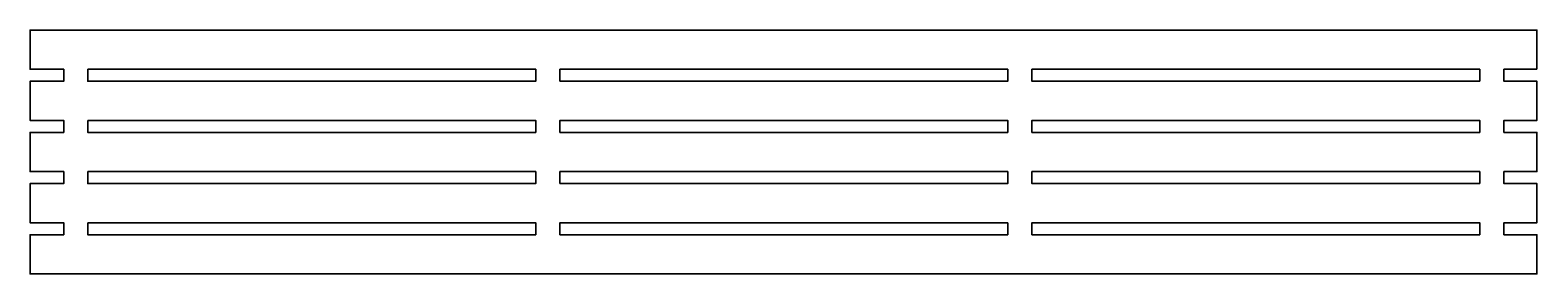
# Model space of a CAD drawing. Header units: inches. Extents: x 3.01 to 12.85, y 7.29 to 8.88.
import ezdxf

# ---------------------------------------------------------------- set-up
doc = ezdxf.new("R2010")
doc.units = ezdxf.units.IN
doc.header["$MEASUREMENT"] = 0
doc.layers.add('Layer 1', color=7, linetype='Continuous')

msp = doc.modelspace()

# ---------------------------------------------------------------- linework, layer by layer
at = {"layer": 'Layer 1', "color": 7, "lineweight": 35, "true_color": 0xffffff}
for points in [[(12.85, 8.6274), (12.85, 8.8833), (3.0075, 8.8833), (3.0075, 8.6274), (3.2269, 8.6274), (3.2269, 8.5487), (3.0075, 8.5487), (3.0075, 8.2928), (3.2269, 8.2928), (3.2269, 8.2141), (3.0075, 8.2141), (3.0075, 7.9582), (3.2269, 7.9582), (3.2269, 7.8794), (3.0075, 7.8794), (3.0075, 7.6235), (3.2269, 7.6235), (3.2269, 7.5448), (3.0075, 7.5448), (3.0075, 7.2889), (12.85, 7.2889), (12.85, 7.5448), (12.6346, 7.5448), (12.6346, 7.6235), (12.85, 7.6235), (12.85, 7.8794), (12.6346, 7.8794), (12.6346, 7.9582), (12.85, 7.9582), (12.85, 8.2141), (12.6346, 8.2141), (12.6346, 8.2928), (12.85, 8.2928), (12.85, 8.5487), (12.6346, 8.5487), (12.6346, 8.6274), (12.85, 8.6274)], [(3.3843, 8.6274), (6.3103, 8.6274), (6.3103, 8.5487), (3.3843, 8.5487), (3.3843, 8.6274)], [(6.4678, 8.5487), (6.4678, 8.6274), (9.3937, 8.6274), (9.3937, 8.5487), (6.4678, 8.5487)], [(12.4771, 8.5487), (9.5512, 8.5487), (9.5512, 8.6274), (12.4771, 8.6274), (12.4771, 8.5487)], [(3.3843, 8.2928), (6.3103, 8.2928), (6.3103, 8.2141), (3.3843, 8.2141), (3.3843, 8.2928)], [(6.4678, 8.2141), (6.4678, 8.2928), (9.3937, 8.2928), (9.3937, 8.2141), (6.4678, 8.2141)], [(12.4771, 8.2141), (9.5512, 8.2141), (9.5512, 8.2928), (12.4771, 8.2928), (12.4771, 8.2141)], [(3.3843, 7.9582), (6.3103, 7.9582), (6.3103, 7.8794), (3.3843, 7.8794), (3.3843, 7.9582)], [(6.4678, 7.8794), (6.4678, 7.9582), (9.3937, 7.9582), (9.3937, 7.8794), (6.4678, 7.8794)], [(12.4771, 7.8794), (9.5512, 7.8794), (9.5512, 7.9582), (12.4771, 7.9582), (12.4771, 7.8794)], [(3.3843, 7.6235), (6.3103, 7.6235), (6.3103, 7.5448), (3.3843, 7.5448), (3.3843, 7.6235)], [(9.3937, 7.6235), (9.3937, 7.5448), (6.4678, 7.5448), (6.4678, 7.6235), (9.3937, 7.6235)], [(12.4771, 7.5448), (9.5512, 7.5448), (9.5512, 7.6235), (12.4771, 7.6235), (12.4771, 7.5448)]]:
    msp.add_lwpolyline(points, dxfattribs=at)

doc.saveas('drawing.dxf')
